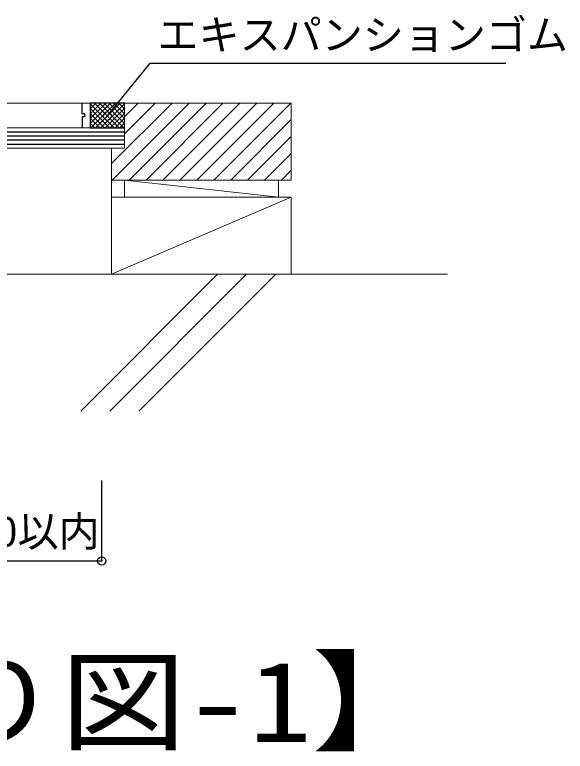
# Model space of a CAD drawing. Units: millimetres, scale not verified. Extents: x -2066 to 2059, y -1474 to 1400.
# Drawn here: x -496 to -94, y -747 to -209 of the extents above; entities that cross this region are included whole.
import ezdxf
from ezdxf.enums import TextEntityAlignment as Align

# ---------------------------------------------------------------- set-up
doc = ezdxf.new("R2010")
doc.units = ezdxf.units.MM
doc.header["$LTSCALE"] = 10
doc.header["$PDMODE"] = 32
doc.header["$PDSIZE"] = 6
doc.layers.add('0-1_中線', color=7, linetype='Continuous', lineweight=18)
for name, color, linetype in [('0-2_太線１', 3, 'Continuous'), ('0-3_太線２', 2, 'Continuous'), ('0-4_細線', 4, 'Continuous'), ('0-5_寸法', 4, 'Continuous'), ('0-6_文字', 7, 'Continuous')]:
    doc.layers.add(name, color=color, linetype=linetype)
doc.styles.add('ＭＳ ゴシック', font='')
doc.styles.get('ＭＳ ゴシック').set_extended_font_data('MS Gothic')

msp = doc.modelspace()

# ---------------------------------------------------------------- linework, layer by layer
at = {"layer": '0-1_中線'}
for p, q in [((-1119.53, -273.84), (-424.44, -273.84)), ((-425.41, -318.09), (-381.16, -273.84)), ((-425.03, -330.09), (-368.78, -273.84)), ((-416.04, -296.34), (-393.53, -273.84)), ((-416.04, -283.97), (-405.91, -273.84)), ((-294.16, -273.84), (-416.04, -273.84)), ((-416.04, -273.84), (-416.04, -306.84)), ((-412.66, -330.09), (-356.41, -273.84)), ((-400.29, -330.09), (-344.04, -273.84)), ((-387.91, -330.09), (-331.66, -273.84)), ((-375.54, -330.09), (-319.29, -273.84)), ((-363.16, -330.09), (-306.91, -273.84)), ((-350.79, -330.09), (-294.54, -273.84)), ((-338.41, -330.09), (-294.16, -285.83)), ((-1119.53, -291.84), (-424.44, -291.84)), ((-326.04, -330.09), (-294.16, -298.21)), ((-1119.53, -306.84), (-425.41, -306.84)), ((-416.04, -306.84), (-425.41, -306.84)), ((-425.41, -306.84), (-425.41, -330.09)), ((-313.67, -330.09), (-294.16, -310.58)), ((-301.29, -330.09), (-294.16, -322.96)), ((-425.41, -330.09), (-425.41, -355.09)), ((-416.04, -330.09), (-416.04, -342.59)), ((-303.54, -342.59), (-416.04, -330.09)), ((-303.54, -342.59), (-303.54, -330.09)), ((-425.41, -398.84), (-425.41, -342.59)), ((-294.16, -342.59), (-425.41, -342.59)), ((-425.41, -398.84), (-294.16, -342.59)), ((-294.16, -398.84), (-294.16, -342.59)), ((-425.41, -367.59), (-425.41, -382.59)), ((-1119.53, -398.84), (-180.04, -398.84)), ((-347.95, -398.84), (-447.95, -498.84)), ((-326.74, -398.84), (-426.74, -498.84)), ((-305.52, -398.84), (-405.52, -498.84))]:
    msp.add_line(p, q, dxfattribs=at)
msp.add_lwpolyline([(-425.41, -330.09), (-294.16, -330.09), (-294.16, -273.84)], dxfattribs=at)
msp.add_point((-428.54, -283.28), dxfattribs=at)
at = {"layer": '0-2_太線１'}
for p, q in [((-1119.53, -294.84), (-416.04, -294.84)), ((-1119.53, -297.84), (-416.04, -297.84)), ((-1119.53, -300.84), (-416.04, -300.84)), ((-1119.53, -303.84), (-416.04, -303.84))]:
    msp.add_line(p, q, dxfattribs=at)
at = {"layer": '0-3_太線２'}
for p, q in [((-416.04, -273.84), (-441.04, -273.84)), ((-441.04, -288.71), (-426.23, -273.91)), ((-441.04, -285.18), (-429.77, -273.91)), ((-441.04, -281.64), (-433.3, -273.91)), ((-441.04, -278.11), (-436.84, -273.91)), ((-441.04, -274.57), (-440.37, -273.91)), ((-441.04, -273.91), (-441.04, -291.84)), ((-441.04, -273.91), (-441.04, -291.84)), ((-440.62, -291.84), (-422.7, -273.91)), ((-437.91, -273.91), (-419.98, -291.84)), ((-437.09, -291.84), (-419.16, -273.91)), ((-434.38, -273.91), (-416.45, -291.84)), ((-430.84, -273.91), (-416.04, -288.71)), ((-427.3, -273.91), (-416.04, -285.18)), ((-416.04, -281.64), (-423.77, -273.91)), ((-416.04, -278.11), (-420.23, -273.91)), ((-416.7, -273.91), (-416.04, -274.57)), ((-441.04, -274.32), (-423.52, -291.84)), ((-441.04, -277.86), (-427.06, -291.84)), ((-433.55, -291.84), (-416.04, -274.32)), ((-430.02, -291.84), (-416.04, -277.86)), ((-441.04, -281.39), (-430.59, -291.84)), ((-441.04, -284.93), (-434.13, -291.84)), ((-426.48, -291.84), (-416.04, -281.39)), ((-422.95, -291.84), (-416.04, -284.93)), ((-441.04, -288.46), (-437.66, -291.84)), ((-419.41, -291.84), (-416.04, -288.46)), ((-441.04, -291.84), (-416.04, -291.84))]:
    msp.add_line(p, q, dxfattribs=at)
at = {"layer": '0-4_細線'}
for points in [[(-445.04, -283.84), (-445.04, -281.84), (-447.04, -281.84), (-447.04, -273.84)], [(-445.04, -283.84), (-447.04, -283.84), (-447.04, -291.84)]]:
    msp.add_lwpolyline(points, dxfattribs=at)
at = {"layer": '0-5_寸法'}
for p, q in [((-432.64, -608.2), (-432.64, -549.45)), ((-566.04, -608.2), (-432.64, -608.2))]:
    msp.add_line(p, q, dxfattribs=at)
at = {"layer": '0-5_寸法', "color": 7}
msp.add_point((-432.64, -608.2), dxfattribs=at)
at = {"layer": '0-6_文字'}
msp.add_lwpolyline([(-428.54, -283.28), (-397.17, -244.64), (-137.22, -244.64)], dxfattribs=at)

# ---------------------------------------------------------------- texts
at = {"layer": '0-5_寸法', "color": 7, "style": 'ＭＳ ゴシック'}
msp.add_text('150以内', height=21.99, dxfattribs=at).set_placement((-539.02, -604.2), align=Align.BOTTOM_LEFT)
at = {"layer": '0-6_文字', "style": 'ＭＳ ゴシック'}
msp.add_text('エキスパンションゴム', height=21.99, dxfattribs=at).set_placement((-391.85, -241.58), align=Align.BOTTOM_LEFT)
at = {"layer": '0-6_文字', "style": 'ＭＳ ゴシック', "width": 1.15}
msp.add_text('【出入口納まり図-1】', height=58.65, dxfattribs=at).set_placement((-1106.89, -757.91), align=Align.BOTTOM_LEFT)

doc.saveas('drawing.dxf')
